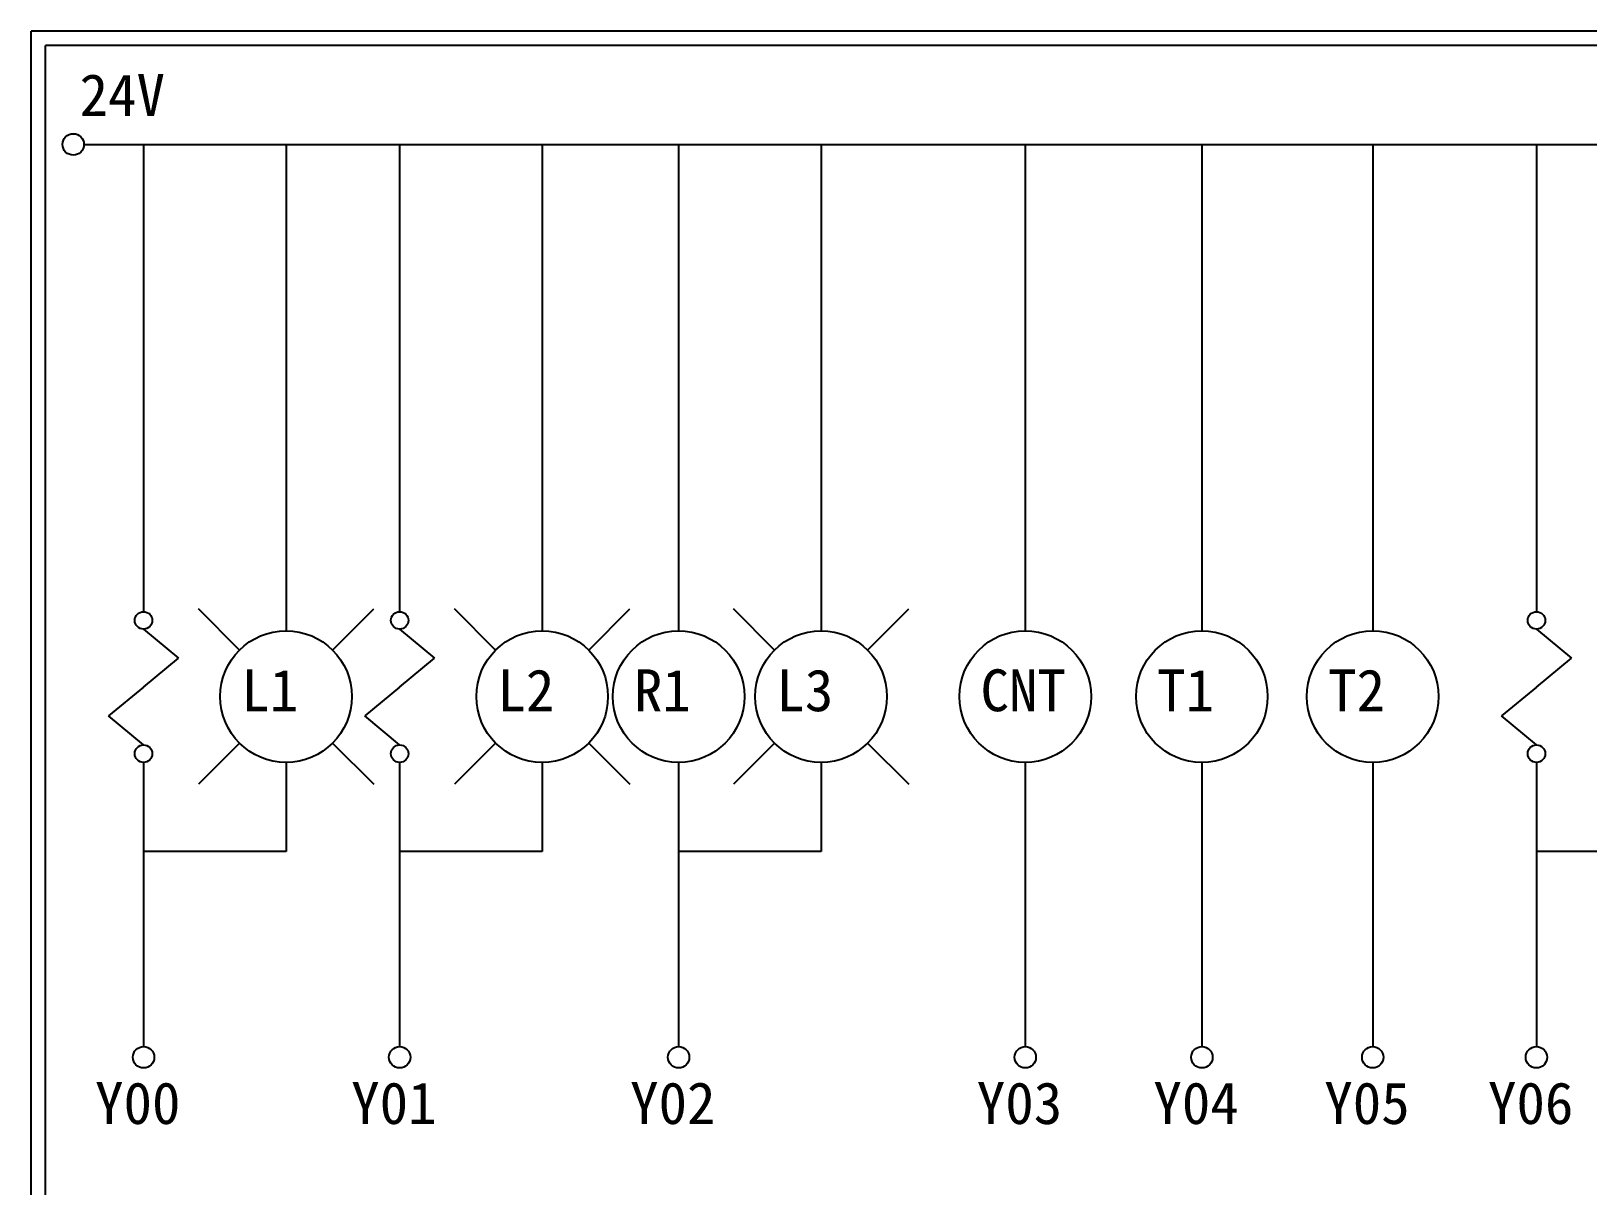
# Model space of a CAD drawing. Extents: x 926 to 1213, y 3 to 207.
# Drawn here: x 925.7 to 1059.6, y 107.6 to 207 of the extents above; entities that cross this region are included whole.
import ezdxf

# ---------------------------------------------------------------- set-up
doc = ezdxf.new("R2010")
doc.units = 0
doc.layers.add('圖框層', color=7, linetype='CONTINUOUS')
doc.layers.add('標尺寸層', color=3, linetype='CONTINUOUS')
doc.styles.add('STSL', font='kaiu.ttf')

msp = doc.modelspace()

# ---------------------------------------------------------------- linework, layer by layer
at = {"layer": '圖框層', "color": 7}
for p, q in [((1212.74, 206.97), (925.74, 206.97)), ((925.74, 3), (925.74, 206.97)), ((1211.49, 205.72), (926.99, 205.72)), ((926.99, 4.25), (926.99, 205.72))]:
    msp.add_line(p, q, dxfattribs=at)
at = {"layer": '標尺寸層', "color": 7}
for p, q in [((930.28, 197.22), (1207.88, 197.22)), ((935.41, 197.22), (935.41, 157.03)), ((947.67, 197.22), (947.67, 155.39)), ((957.44, 197.22), (957.44, 157.03)), ((969.7, 197.22), (969.7, 155.39)), ((981.43, 197.22), (981.43, 155.39)), ((993.69, 197.22), (993.69, 155.39)), ((1011.25, 197.22), (1011.25, 155.39)), ((1026.44, 197.22), (1026.44, 155.39)), ((1041.14, 197.22), (1041.14, 155.39)), ((1055.22, 197.22), (1055.22, 157.03)), ((943.66, 153.73), (940.13, 157.27)), ((951.67, 153.73), (955.21, 157.27)), ((965.69, 153.73), (962.16, 157.27)), ((973.7, 153.73), (977.24, 157.27)), ((989.68, 153.73), (986.15, 157.27)), ((997.69, 153.73), (1001.23, 157.27)), ((935.41, 155.53), (938.41, 153.04)), ((957.44, 155.53), (960.44, 153.04)), ((1055.22, 155.53), (1058.23, 153.04)), ((935.41, 150.55), (938.41, 153.04)), ((957.44, 150.55), (960.44, 153.04)), ((1055.22, 150.55), (1058.23, 153.04)), ((935.41, 150.55), (932.41, 148.06)), ((957.44, 150.55), (954.44, 148.06)), ((1055.22, 150.55), (1052.22, 148.06)), ((935.41, 145.57), (932.41, 148.06)), ((957.44, 145.57), (954.44, 148.06)), ((1055.22, 145.57), (1052.22, 148.06)), ((943.66, 145.73), (940.13, 142.19)), ((951.67, 145.73), (955.21, 142.19)), ((965.69, 145.73), (962.16, 142.19)), ((973.7, 145.73), (977.24, 142.19)), ((989.68, 145.73), (986.15, 142.19)), ((997.69, 145.73), (1001.23, 142.19)), ((935.41, 144.07), (935.41, 119.62)), ((947.67, 144.07), (947.67, 136.39)), ((957.44, 144.07), (957.44, 119.62)), ((969.7, 144.07), (969.7, 136.39)), ((981.43, 144.07), (981.43, 119.62)), ((993.69, 144.07), (993.69, 136.39)), ((1011.25, 144.07), (1011.25, 119.62)), ((1026.44, 144.07), (1026.44, 119.62)), ((1041.14, 144.07), (1041.14, 119.62)), ((1055.22, 144.07), (1055.22, 119.62)), ((947.67, 136.39), (935.41, 136.39)), ((969.7, 136.39), (957.44, 136.39)), ((993.69, 136.39), (981.43, 136.39)), ((1067.48, 136.39), (1055.22, 136.39))]:
    msp.add_line(p, q, dxfattribs=at)
for centre, radius in [((929.36, 197.22), 0.92), ((935.41, 156.28), 0.751), ((957.44, 156.28), 0.751), ((1055.22, 156.28), 0.751), ((947.67, 149.73), 5.66), ((969.7, 149.73), 5.66), ((981.43, 149.73), 5.66), ((993.69, 149.73), 5.66), ((1011.25, 149.73), 5.66), ((1026.44, 149.73), 5.66), ((1041.14, 149.73), 5.66), ((935.41, 144.82), 0.751), ((957.44, 144.82), 0.751), ((1055.22, 144.82), 0.751), ((935.41, 118.7), 0.92), ((957.44, 118.7), 0.92), ((981.43, 118.7), 0.92), ((1011.25, 118.7), 0.92), ((1026.44, 118.7), 0.92), ((1041.14, 118.7), 0.92), ((1055.22, 118.7), 0.92)]:
    msp.add_circle(centre, radius, dxfattribs=at)

# ---------------------------------------------------------------- texts
at = {"layer": '圖框層', "color": 4, "style": 'STSL'}
for s, p in [('24V', (929.91, 199.68)), ('L1', (943.82, 148.47)), ('L2', (965.85, 148.47)), ('R1', (977.59, 148.47)), ('L3', (989.84, 148.47)), ('CNT', (1007.4, 148.47)), ('T1', (1022.6, 148.47)), ('T2', (1037.3, 148.47)), ('Y00', (931.24, 112.96)), ('Y01', (953.27, 112.96)), ('Y02', (977.26, 112.96)), ('Y03', (1007.08, 112.96)), ('Y04', (1022.27, 112.96)), ('Y05', (1036.97, 112.96)), ('Y06', (1051.05, 112.96))]:
    msp.add_text(s, height=3.6, dxfattribs=at).set_placement(p)

doc.saveas('drawing.dxf')
